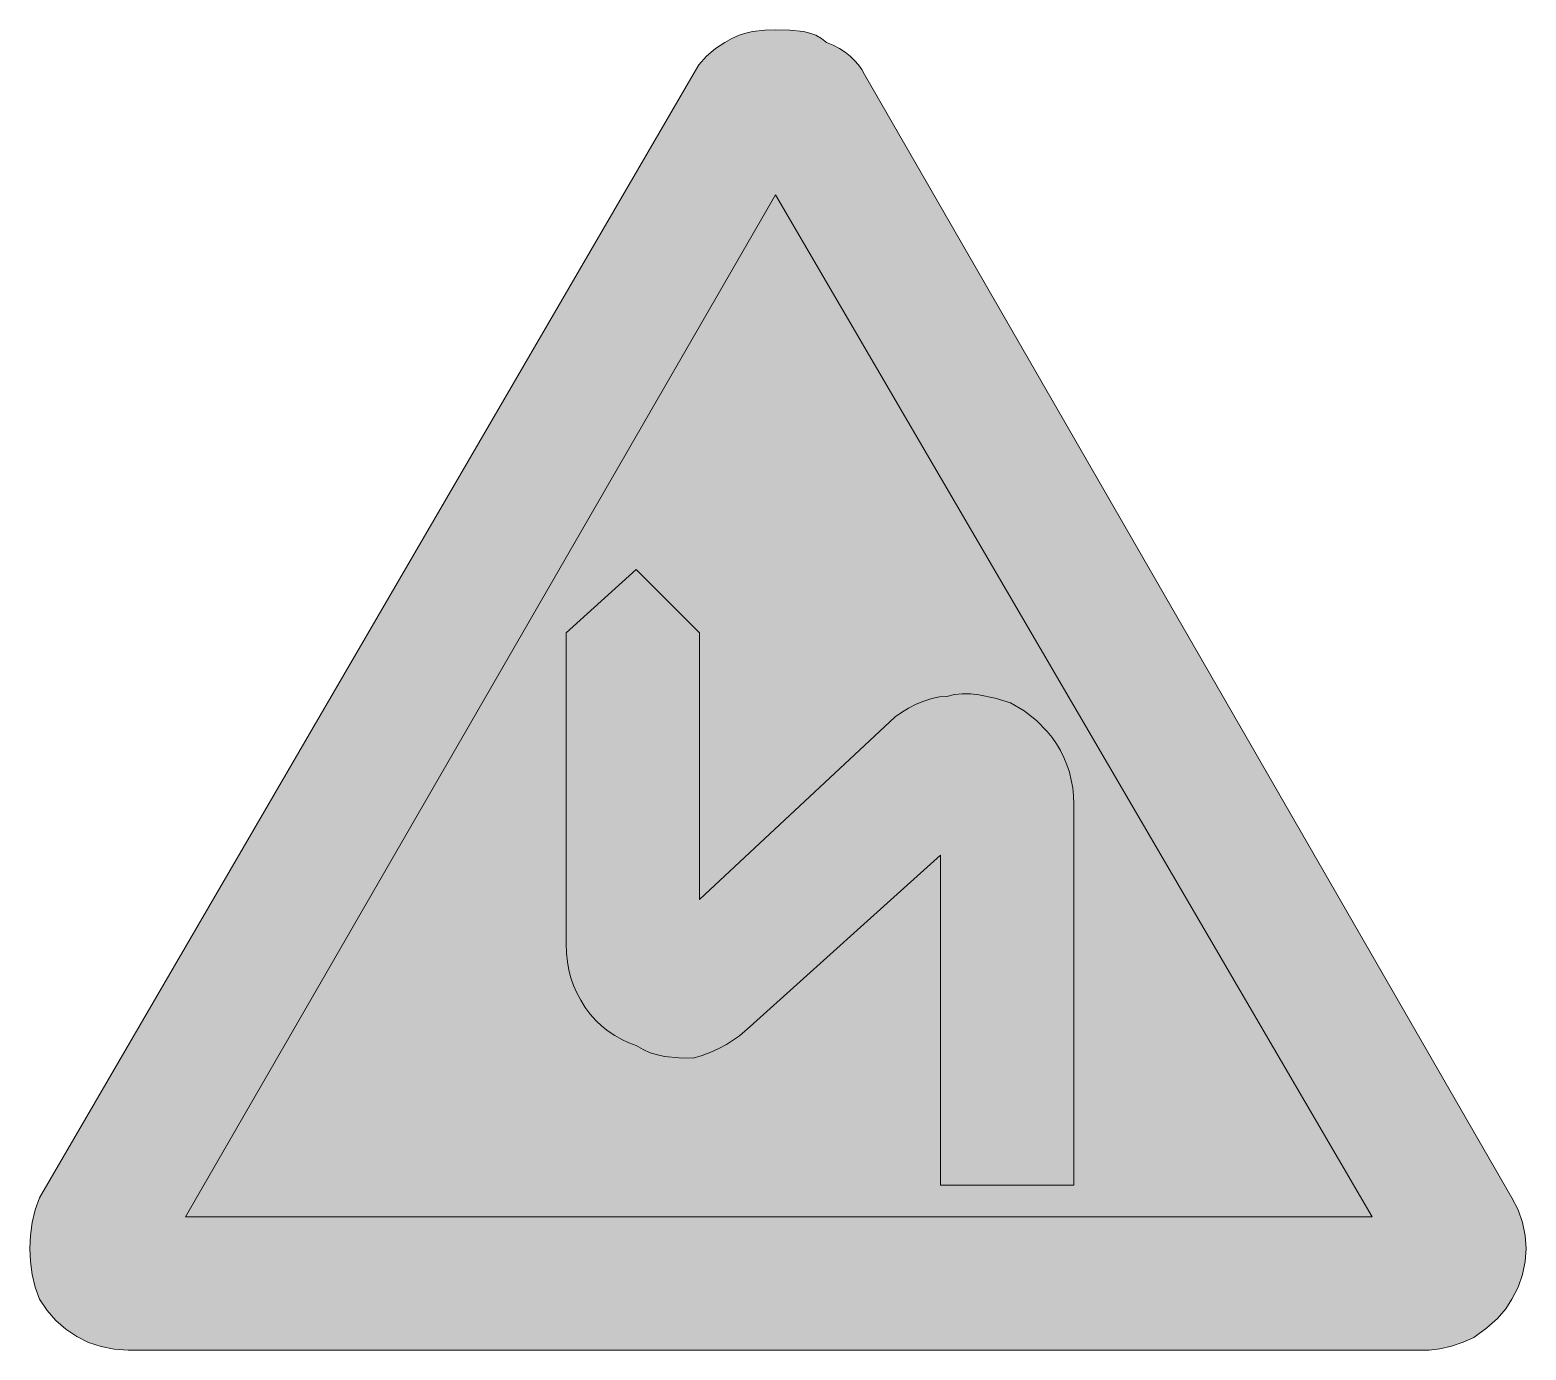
# Model space of a CAD drawing. Header units: metres. Extents: x 143 to 426, y 11 to 260.
import ezdxf

# ---------------------------------------------------------------- set-up
doc = ezdxf.new("R2010")
doc.units = ezdxf.units.M
for name, color, linetype, true_color in [('FILL_BLACK_000000', 7, 'Continuous', 0x000000), ('FILL_RED_FF0000', 7, 'Continuous', 0xff0000), ('FILL_WHITE_FFFFFF', 7, 'Continuous', 0xffffff)]:
    doc.layers.add(name, color=color, linetype=linetype, true_color=true_color)

msp = doc.modelspace()

# ---------------------------------------------------------------- hatches: boundary and pattern name
at = {"layer": 'FILL_BLACK_000000', "true_color": 0x000000}
h = msp.add_hatch(color=7, dxfattribs=at)
h.dxf.hatch_style = 1
h.paths.add_polyline_path([(340.29, 42), (315.09, 42), (315.09, 104.4), (279.09, 72), (277.07, 70.22), (274.59, 68.55), (273.18, 67.79), (271.66, 67.11), (270.03, 66.5), (268.29, 66), (265.59, 66.04), (262.89, 66.3), (261.54, 66.59), (260.19, 67.01), (258.84, 67.61), (257.49, 68.4), (256.14, 68.91), (254.81, 69.52), (253.5, 70.26), (252.24, 71.1), (251.03, 72.06), (249.9, 73.12), (248.84, 74.31), (247.89, 75.6), (247.05, 76.95), (246.32, 78.32), (245.7, 79.71), (245.19, 81.15), (244.8, 82.64), (244.52, 84.21), (244.35, 85.85), (244.29, 87.6), (244.29, 146.4), (257.49, 158.4), (269.49, 146.4), (269.49, 96), (305.49, 129.6), (306.5, 130.5), (307.68, 131.36), (309.01, 132.17), (310.44, 132.9), (311.92, 133.51), (313.42, 133.99), (314.89, 134.29), (316.29, 134.4), (317.69, 134.74), (319.18, 134.89), (320.72, 134.86), (322.29, 134.7), (325.4, 134.06), (328.29, 133.2), (330.87, 131.69), (333.2, 129.86), (335.25, 127.76), (336.16, 126.61), (336.99, 125.4), (337.73, 124.13), (338.39, 122.82), (338.96, 121.45), (339.43, 120.04), (339.8, 118.58), (340.07, 117.09), (340.23, 115.56), (340.29, 114), (340.29, 42)])
at = {"layer": 'FILL_RED_FF0000', "true_color": 0xff0000}
h = msp.add_hatch(color=7, dxfattribs=at)
h.dxf.hatch_style = 1
h.paths.add_polyline_path([(268.29, 252), (269.4, 253.78), (270.84, 255.45), (272.51, 256.89), (274.29, 258), (275.64, 258.79), (276.97, 259.39), (278.28, 259.81), (279.54, 260.1), (281.88, 260.36), (283.89, 260.4), (286.57, 260.36), (289.14, 260.1), (290.35, 259.81), (291.48, 259.39), (292.54, 258.79), (293.49, 258), (294.78, 257.5), (295.96, 256.89), (297.03, 256.21), (297.99, 255.45), (298.83, 254.64), (299.56, 253.78), (300.18, 252.9), (300.69, 252), (423.09, 39.6), (424.27, 37.3), (425.12, 34.91), (425.62, 32.47), (425.79, 30), (425.62, 27.53), (425.12, 25.09), (424.27, 22.7), (423.09, 20.4), (421.97, 18.6), (420.39, 16.8), (418.36, 15), (415.89, 13.2), (413.9, 12.32), (411.69, 11.55), (409.48, 11.01), (407.49, 10.8), (161.49, 10.8), (158.85, 10.97), (156.33, 11.46), (153.96, 12.26), (151.74, 13.35), (149.69, 14.73), (147.82, 16.37), (146.15, 18.26), (144.69, 20.4), (143.9, 22.7), (143.34, 25.09), (143, 27.53), (142.89, 30), (143, 32.47), (143.34, 34.91), (143.9, 37.3), (144.69, 39.6), (268.29, 252)])
at = {"layer": 'FILL_WHITE_FFFFFF', "true_color": 0xffffff}
h = msp.add_hatch(color=7, dxfattribs=at)
h.dxf.hatch_style = 1
h.paths.add_polyline_path([(172.29, 36), (283.89, 229.2), (396.69, 36), (172.29, 36)])

# ---------------------------------------------------------------- linework, layer by layer
at = {"layer": 'FILL_BLACK_000000', "lineweight": 0, "true_color": 0x000000}
msp.add_lwpolyline([(340.29, 42), (315.09, 42), (315.09, 104.4), (279.09, 72), (277.07, 70.22), (274.59, 68.55), (273.18, 67.79), (271.66, 67.11), (270.03, 66.5), (268.29, 66), (265.59, 66.04), (262.89, 66.3), (261.54, 66.59), (260.19, 67.01), (258.84, 67.61), (257.49, 68.4), (256.14, 68.91), (254.81, 69.52), (253.5, 70.26), (252.24, 71.1), (251.03, 72.06), (249.9, 73.12), (248.84, 74.31), (247.89, 75.6), (247.05, 76.95), (246.32, 78.32), (245.7, 79.71), (245.19, 81.15), (244.8, 82.64), (244.52, 84.21), (244.35, 85.85), (244.29, 87.6), (244.29, 146.4), (257.49, 158.4), (269.49, 146.4), (269.49, 96), (305.49, 129.6), (306.5, 130.5), (307.68, 131.36), (309.01, 132.17), (310.44, 132.9), (311.92, 133.51), (313.42, 133.99), (314.89, 134.29), (316.29, 134.4), (317.69, 134.74), (319.18, 134.89), (320.72, 134.86), (322.29, 134.7), (325.4, 134.06), (328.29, 133.2), (330.87, 131.69), (333.2, 129.86), (335.25, 127.76), (336.16, 126.61), (336.99, 125.4), (337.73, 124.13), (338.39, 122.82), (338.96, 121.45), (339.43, 120.04), (339.8, 118.58), (340.07, 117.09), (340.23, 115.56), (340.29, 114)], close=True, dxfattribs=at)
at = {"layer": 'FILL_RED_FF0000', "lineweight": 0, "true_color": 0xff0000}
msp.add_lwpolyline([(268.29, 252), (269.4, 253.78), (270.84, 255.45), (272.51, 256.89), (274.29, 258), (275.64, 258.79), (276.97, 259.39), (278.28, 259.81), (279.54, 260.1), (281.88, 260.36), (283.89, 260.4), (286.57, 260.36), (289.14, 260.1), (290.35, 259.81), (291.48, 259.39), (292.54, 258.79), (293.49, 258), (294.78, 257.5), (295.96, 256.89), (297.03, 256.21), (297.99, 255.45), (298.83, 254.64), (299.56, 253.78), (300.18, 252.9), (300.69, 252), (423.09, 39.6), (424.27, 37.3), (425.12, 34.91), (425.62, 32.47), (425.79, 30), (425.62, 27.53), (425.12, 25.09), (424.27, 22.7), (423.09, 20.4), (421.97, 18.6), (420.39, 16.8), (418.36, 15), (415.89, 13.2), (413.9, 12.32), (411.69, 11.55), (409.48, 11.01), (407.49, 10.8), (161.49, 10.8), (158.85, 10.97), (156.33, 11.46), (153.96, 12.26), (151.74, 13.35), (149.69, 14.73), (147.82, 16.37), (146.15, 18.26), (144.69, 20.4), (143.9, 22.7), (143.34, 25.09), (143, 27.53), (142.89, 30), (143, 32.47), (143.34, 34.91), (143.9, 37.3), (144.69, 39.6)], close=True, dxfattribs=at)
at = {"layer": 'FILL_WHITE_FFFFFF', "lineweight": 0, "true_color": 0xff0000}
msp.add_lwpolyline([(172.29, 36), (283.89, 229.2), (396.69, 36)], close=True, dxfattribs=at)

doc.saveas('drawing.dxf')
